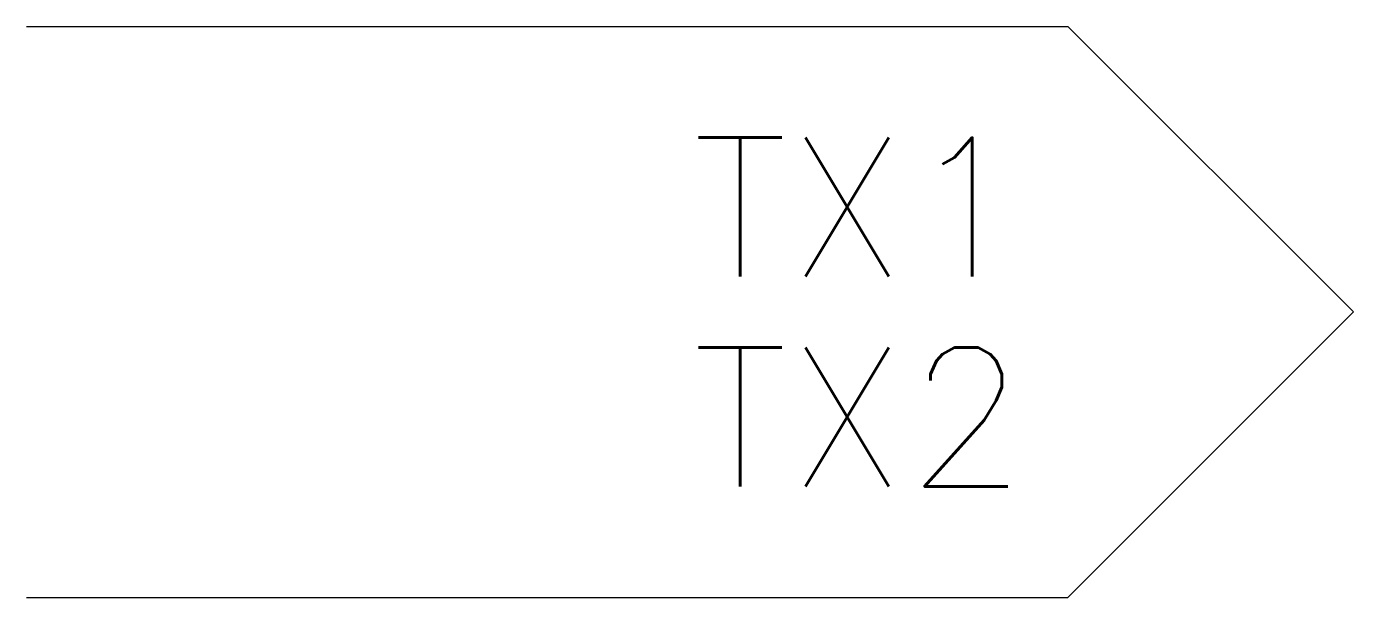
# Model space of a CAD drawing. Header units: millimetres. Extents: x -10190.26 to -10188.35, y 58.76 to 59.58.
import ezdxf
from ezdxf.enums import TextEntityAlignment as Align

# ---------------------------------------------------------------- set-up
doc = ezdxf.new("R2010")
doc.units = ezdxf.units.MM
doc.header["$LTSCALE"] = 10
doc.layers.add('Tub_símbolos', color=2, linetype='Continuous')
doc.styles.add('r80', font='romans.shx')

msp = doc.modelspace()

# ---------------------------------------------------------------- linework, layer by layer
at = {"layer": 'Tub_símbolos', "color": 1}
for p, q in [((-10190.2591, 59.5804), (-10188.7591, 59.5804)), ((-10188.7591, 59.5804), (-10188.3476, 59.169)), ((-10188.3476, 59.169), (-10188.7591, 58.7575)), ((-10190.2591, 58.7575), (-10188.7591, 58.7575))]:
    msp.add_line(p, q, dxfattribs=at)

# ---------------------------------------------------------------- texts
at = {"layer": 'Tub_símbolos', "style": 'r80'}
for tag, p in [('TX1', (-10188.8197, 59.3203)), ('TX2', (-10188.8197, 59.0177))]:
    msp.add_attdef(tag, text='', height=0.2, dxfattribs=at).set_placement(p, align=Align.MIDDLE_RIGHT)

doc.saveas('drawing.dxf')
